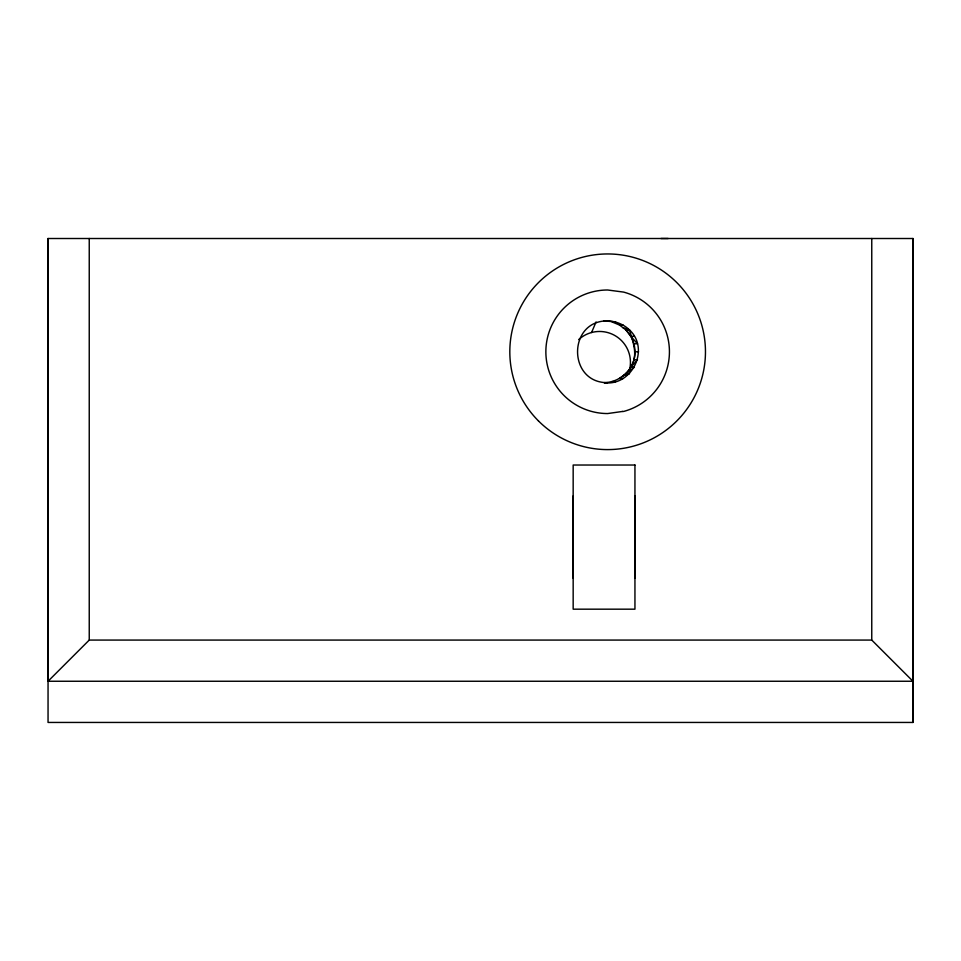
<?xml version="1.0" encoding="UTF-8"?>
<svg xmlns="http://www.w3.org/2000/svg" width="961" height="961" viewBox="0 0 961 961"><rect width="100%" height="100%" fill="white"/><g stroke="black" fill="none" stroke-linecap="round" stroke-linejoin="round"><path stroke-width="1.44" d="M48.05 238.508L48.05 722.444L912.95 722.444L912.95 238.508L48.05 238.508L48.05 681.253L912.95 681.253L871.759 640.074L871.759 238.508M573.164 578.282L573.164 495.912M634.945 578.294L634.945 495.924M912.95 722.444L912.95 238.508M622.908 327.641L629.491 329.935C650.225 349.107 631.809 386.61 604.061 382.67C614.932 382.49 625.191 376.508 630.812 367.222C638.524 355.27 632.939 342.032 629.491 329.935C622.728 323.389 613.358 320.409 604.061 320.89L615.641 321.935M591.568 332.53L596.06 321.935M48.05 681.253L89.241 640.074L89.241 238.508M622.908 375.919L629.491 373.613L625.899 373.625L619.497 378.526L623.088 378.526M607.64 320.878C567.543 320.469 567.543 383.067 607.64 382.658M612.049 321.935L619.497 325.034L623.088 325.022M629.491 329.935L625.899 329.935L619.497 325.022M633.888 359.774L637.479 359.762L630.812 367.222L634.392 367.222L625.899 373.625A30.884 30.884 0 0 0 625.899 329.935L630.812 336.338L634.392 336.326M633.888 343.786L637.479 343.774L630.812 336.338M634.945 351.774L638.536 351.774M612.049 381.613L615.641 381.613M660.964 238.508L668.159 238.508M89.241 640.074L871.759 640.074M48.062 495.876L48.062 497.281M48.05 576.84L48.05 578.246M578.69 339.593A30.884 30.884 0 0 1 629.395 370.357M622.548 411.452L607.64 413.554A61.78 61.78 0 0 1 545.86 351.774A61.78 61.78 0 0 1 607.64 289.994L623.629 292.096A61.78 61.78 0 0 1 623.629 411.452L622.548 411.452M634.945 465.028L573.164 465.028L573.164 609.178L634.945 609.178L634.945 465.028M538.472 420.942A97.818 97.818 0 0 0 702.131 377.084A97.818 97.818 0 0 0 582.33 257.284A97.818 97.818 0 0 0 538.472 420.942"/></g></svg>
